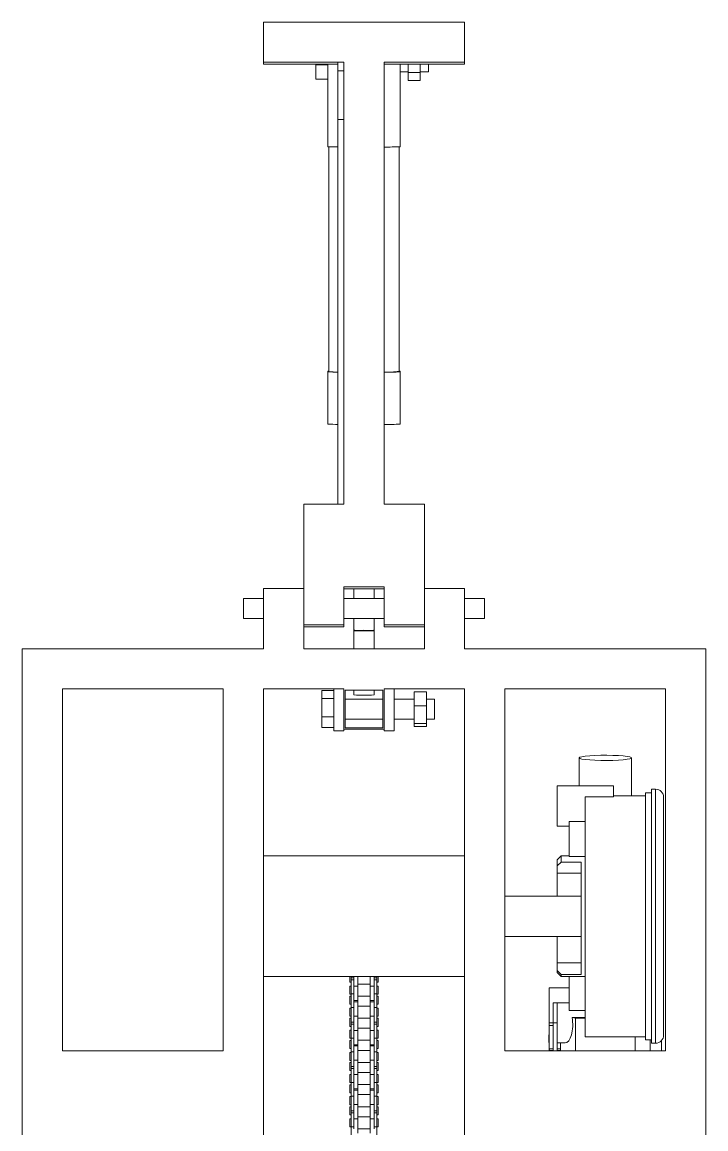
# Model space of a CAD drawing. Header units: millimetres. Extents: x 0 to 1189, y 0 to 841.
# Drawn here: x 545.7 to 579.7, y 484.6 to 539.7 of the extents above; entities that cross this region are included whole.
import ezdxf

# ---------------------------------------------------------------- set-up
doc = ezdxf.new("R2010")
doc.units = ezdxf.units.MM

msp = doc.modelspace()

# ---------------------------------------------------------------- linework, layer by layer
at = {"color": 7, "linetype": 'Continuous', "lineweight": 15}
for p, q in [((567.656, 539.66), (557.656, 539.66)), ((557.656, 539.66), (557.656, 537.662)), ((567.656, 539.66), (567.656, 537.662)), ((561.656, 537.662), (557.656, 537.662)), ((557.656, 537.565), (557.656, 537.662)), ((561.356, 537.662), (561.656, 537.662)), ((561.356, 537.243), (561.356, 537.662)), ((561.656, 537.243), (561.656, 537.662)), ((567.656, 537.662), (563.656, 537.662)), ((563.656, 515.688), (563.656, 537.662)), ((567.656, 537.565), (567.656, 537.662)), ((561.356, 537.565), (557.656, 537.565)), ((560.256, 537.537), (560.256, 537.565)), ((560.256, 537.537), (560.856, 537.537)), ((560.256, 536.823), (560.256, 537.537)), ((560.856, 537.537), (560.856, 537.565)), ((560.856, 537.483), (560.856, 537.537)), ((560.856, 533.467), (560.856, 537.483)), ((561.356, 537.243), (561.656, 537.243)), ((561.356, 534.827), (561.356, 537.243)), ((561.656, 534.827), (561.656, 537.243)), ((567.656, 537.565), (563.656, 537.565)), ((564.456, 533.467), (564.456, 537.565)), ((564.456, 537.187), (564.856, 537.187)), ((564.856, 537.565), (564.856, 537.161)), ((564.856, 537.161), (565.456, 537.161)), ((564.856, 537.161), (564.856, 536.766)), ((565.456, 537.565), (565.456, 537.161)), ((565.456, 537.187), (565.856, 537.187)), ((565.456, 537.161), (565.456, 536.766)), ((565.856, 537.565), (565.856, 537.228)), ((565.856, 537.228), (565.856, 537.187)), ((560.256, 536.823), (560.856, 536.823)), ((564.856, 536.766), (565.456, 536.766)), ((561.356, 534.827), (561.656, 534.827)), ((561.356, 515.688), (561.356, 534.827)), ((561.656, 515.688), (561.656, 534.827)), ((560.906, 533.465), (560.906, 522.291)), ((564.406, 522.291), (564.406, 533.465)), ((560.856, 522.312), (560.906, 522.315)), ((560.856, 522.312), (560.856, 522.27)), ((560.856, 519.671), (560.856, 522.27)), ((564.406, 522.315), (564.456, 522.312)), ((564.456, 522.312), (564.456, 522.27)), ((564.456, 519.671), (564.456, 522.27)), ((561.656, 515.688), (559.656, 515.688)), ((559.656, 511.504), (559.656, 515.688)), ((561.356, 515.688), (561.656, 515.688)), ((563.656, 515.688), (565.656, 515.688)), ((565.656, 511.504), (565.656, 515.688)), ((557.656, 508.504), (557.656, 511.504)), ((559.656, 511.504), (557.656, 511.504)), ((559.656, 510.528), (559.656, 511.504)), ((563.656, 511.582), (561.656, 511.582)), ((561.656, 509.695), (561.656, 511.582)), ((563.656, 511.485), (561.656, 511.485)), ((562.156, 511.485), (562.156, 511.004)), ((563.156, 511.004), (563.156, 511.485)), ((563.656, 509.695), (563.656, 511.582)), ((565.656, 510.528), (565.656, 511.504)), ((565.656, 511.504), (567.656, 511.504)), ((567.656, 508.504), (567.656, 511.504)), ((557.656, 511.004), (556.656, 511.004)), ((556.656, 510.528), (556.656, 511.004)), ((563.656, 511.004), (561.656, 511.004)), ((568.656, 511.004), (567.656, 511.004)), ((568.656, 510.528), (568.656, 511.004)), ((556.656, 510.004), (556.656, 510.528)), ((559.656, 509.695), (559.656, 510.528)), ((565.656, 509.695), (565.656, 510.528)), ((568.656, 510.004), (568.656, 510.528)), ((556.656, 510.004), (557.656, 510.004)), ((559.656, 509.693), (559.656, 509.695)), ((561.656, 509.695), (559.656, 509.695)), ((559.656, 508.504), (559.656, 509.693)), ((561.656, 509.598), (559.656, 509.598)), ((561.656, 510.004), (563.656, 510.004)), ((561.656, 509.598), (561.656, 509.695)), ((562.156, 510.004), (562.156, 508.504)), ((563.156, 508.504), (563.156, 510.004)), ((563.656, 509.695), (565.656, 509.695)), ((563.656, 509.598), (563.656, 509.695)), ((563.656, 509.598), (565.656, 509.598)), ((565.656, 509.693), (565.656, 509.695)), ((565.656, 508.504), (565.656, 509.693)), ((567.656, 510.004), (568.656, 510.004)), ((545.656, 508.504), (545.656, 472.064)), ((545.656, 508.504), (557.656, 508.504)), ((559.656, 508.504), (565.656, 508.504)), ((567.656, 508.504), (579.656, 508.504)), ((579.656, 508.504), (579.656, 472.064)), ((547.656, 506.504), (547.656, 488.504)), ((547.656, 506.504), (555.656, 506.504)), ((555.656, 488.504), (555.656, 506.504)), ((557.656, 506.504), (561.656, 506.504)), ((557.656, 436.932), (557.656, 506.504)), ((560.556, 506.424), (561.156, 506.424)), ((560.556, 506.033), (560.556, 506.424)), ((561.156, 506.504), (561.156, 504.418)), ((561.656, 504.504), (561.656, 506.504)), ((561.716, 506.444), (563.596, 506.444)), ((561.716, 504.564), (561.716, 506.444)), ((562.156, 506.444), (562.156, 506.209)), ((563.156, 506.209), (563.156, 506.444)), ((563.596, 506.444), (563.596, 504.564)), ((563.656, 506.504), (567.656, 506.504)), ((563.656, 506.504), (563.656, 504.504)), ((564.156, 504.418), (564.156, 506.504)), ((565.156, 506.369), (565.756, 506.369)), ((565.156, 506.369), (565.156, 505.657)), ((565.756, 506.369), (565.756, 505.657)), ((567.656, 436.932), (567.656, 506.504)), ((569.656, 506.504), (577.656, 506.504)), ((569.656, 488.504), (569.656, 506.504)), ((577.656, 506.504), (577.656, 488.504)), ((560.556, 506.033), (561.156, 506.033)), ((560.556, 505.113), (560.556, 506.033)), ((563.596, 506.004), (561.716, 506.004)), ((565.156, 506.004), (564.156, 506.004)), ((566.156, 506.004), (565.756, 506.004)), ((566.156, 506.004), (566.156, 505.313)), ((565.156, 505.657), (565.756, 505.657)), ((565.156, 505.657), (565.156, 504.791)), ((565.756, 505.657), (565.756, 504.791)), ((566.156, 505.313), (566.156, 505.004)), ((560.556, 505.113), (561.156, 505.113)), ((560.556, 504.584), (560.556, 505.113)), ((561.716, 505.004), (563.596, 505.004)), ((564.156, 505.004), (565.156, 505.004)), ((565.156, 504.791), (565.756, 504.791)), ((565.156, 504.791), (565.156, 504.639)), ((565.156, 504.639), (565.756, 504.639)), ((565.756, 505.004), (566.156, 505.004)), ((565.756, 504.791), (565.756, 504.639)), ((560.556, 504.584), (561.156, 504.584)), ((561.156, 504.418), (561.656, 504.418)), ((561.656, 504.418), (561.656, 504.504)), ((563.656, 504.504), (561.656, 504.504)), ((563.596, 504.564), (561.716, 504.564)), ((563.656, 504.504), (563.656, 504.418)), ((563.656, 504.418), (564.156, 504.418)), ((573.356, 503.077), (573.356, 501.684)), ((575.956, 501.198), (575.956, 503.077)), ((575.056, 501.684), (572.256, 501.684)), ((572.256, 499.684), (572.256, 501.684)), ((575.056, 501.143), (575.056, 501.684)), ((576.956, 501.346), (576.656, 501.346)), ((576.656, 501.346), (576.656, 489.064)), ((577.156, 501.519), (576.956, 501.519)), ((576.956, 501.519), (576.956, 488.891)), ((573.656, 501.143), (573.656, 489.207)), ((573.656, 501.143), (575.056, 501.143)), ((575.056, 501.198), (576.656, 501.198)), ((577.556, 501.119), (577.556, 494.619)), ((572.256, 499.684), (572.856, 499.684)), ((573.656, 499.922), (572.856, 499.922)), ((572.856, 498.172), (572.856, 499.922)), ((557.656, 498.205), (567.656, 498.205)), ((572.456, 498.205), (572.256, 498.005)), ((572.856, 498.205), (572.456, 498.205)), ((572.456, 498.205), (572.456, 497.887)), ((572.856, 498.172), (573.656, 498.172)), ((572.256, 497.708), (572.256, 498.005)), ((572.456, 497.887), (572.256, 497.708)), ((572.256, 497.708), (572.256, 497.351)), ((573.456, 497.887), (572.456, 497.887)), ((573.456, 492.31), (573.456, 497.887)), ((572.256, 497.351), (572.256, 496.208)), ((573.456, 497.351), (572.256, 497.351)), ((573.456, 496.208), (569.656, 496.208)), ((569.656, 494.202), (573.456, 494.202)), ((572.256, 494.202), (572.256, 492.889)), ((577.556, 494.619), (577.556, 489.291)), ((573.456, 492.889), (572.256, 492.889)), ((572.256, 492.889), (572.256, 492.503)), ((567.656, 492.205), (557.656, 492.205)), ((561.956, 491.928), (561.956, 492.205)), ((562.016, 492.134), (562.016, 492.205)), ((562.016, 492.134), (562.156, 492.134)), ((562.016, 492.134), (562.016, 492.034)), ((562.156, 492.034), (562.016, 492.034)), ((562.016, 491.338), (562.016, 492.034)), ((562.156, 491.728), (562.156, 492.205)), ((562.356, 491.728), (562.356, 492.205)), ((562.956, 491.728), (562.956, 492.205)), ((563.156, 491.728), (563.156, 492.205)), ((563.156, 492.134), (563.296, 492.134)), ((563.296, 492.034), (563.156, 492.034)), ((563.296, 492.134), (563.296, 492.205)), ((563.296, 492.134), (563.296, 492.034)), ((563.296, 491.338), (563.296, 492.034)), ((563.356, 491.928), (563.356, 492.205)), ((572.256, 492.503), (572.456, 492.31)), ((572.256, 492.405), (572.256, 492.503)), ((572.256, 492.405), (572.456, 492.205)), ((573.456, 492.31), (572.456, 492.31)), ((572.456, 492.31), (572.456, 492.205)), ((572.456, 492.205), (573.656, 492.205)), ((572.856, 490.524), (572.856, 492.205)), ((561.956, 491.928), (562.016, 491.928)), ((562.016, 491.734), (561.956, 491.734)), ((561.956, 491.734), (561.956, 491.334)), ((562.156, 491.228), (562.156, 491.728)), ((562.156, 491.728), (562.356, 491.728)), ((562.956, 491.834), (562.356, 491.834)), ((562.356, 491.014), (562.356, 491.728)), ((563.156, 491.728), (562.956, 491.728)), ((562.956, 491.014), (562.956, 491.728)), ((563.156, 491.228), (563.156, 491.728)), ((563.296, 491.928), (563.356, 491.928)), ((563.356, 491.734), (563.296, 491.734)), ((563.356, 491.734), (563.356, 491.334)), ((572.856, 491.636), (571.856, 491.636)), ((571.856, 489.905), (571.856, 491.636)), ((561.956, 491.334), (562.016, 491.334)), ((562.016, 491.228), (561.956, 491.228)), ((561.956, 490.828), (561.956, 491.228)), ((562.016, 491.338), (562.156, 491.338)), ((562.016, 490.661), (562.016, 491.338)), ((562.156, 490.741), (562.156, 491.228)), ((562.156, 491.014), (562.356, 491.014)), ((562.356, 490.954), (562.156, 490.954)), ((562.356, 491.234), (562.956, 491.234)), ((562.356, 491.014), (562.356, 490.954)), ((562.356, 490.239), (562.356, 490.954)), ((562.956, 491.014), (563.156, 491.014)), ((562.956, 491.014), (562.956, 490.954)), ((563.156, 490.954), (562.956, 490.954)), ((562.956, 490.239), (562.956, 490.954)), ((563.296, 491.338), (563.156, 491.338)), ((563.156, 490.741), (563.156, 491.228)), ((563.296, 490.661), (563.296, 491.338)), ((563.296, 491.334), (563.356, 491.334)), ((563.356, 491.228), (563.296, 491.228)), ((563.356, 490.828), (563.356, 491.228)), ((572.056, 490.904), (572.256, 490.904)), ((572.056, 489.904), (572.056, 490.904)), ((572.856, 490.904), (572.256, 490.904)), ((572.256, 490.904), (572.256, 489.904)), ((561.956, 490.828), (562.016, 490.828)), ((562.016, 490.634), (561.956, 490.634)), ((561.956, 490.634), (561.956, 490.234)), ((562.016, 489.934), (562.016, 490.661)), ((562.016, 490.661), (562.156, 490.661)), ((562.156, 490.239), (562.156, 490.741)), ((562.956, 490.734), (562.356, 490.734)), ((563.156, 490.239), (563.156, 490.741)), ((563.296, 490.661), (563.156, 490.661)), ((563.296, 490.828), (563.356, 490.828)), ((563.296, 489.934), (563.296, 490.661)), ((563.356, 490.634), (563.296, 490.634)), ((563.356, 490.634), (563.356, 490.234)), ((572.856, 490.524), (573.656, 490.524)), ((561.956, 490.234), (562.016, 490.234)), ((562.016, 490.128), (561.956, 490.128)), ((561.956, 489.728), (561.956, 490.128)), ((562.016, 489.934), (562.156, 489.934)), ((562.016, 489.934), (562.016, 489.834)), ((562.156, 489.834), (562.016, 489.834)), ((562.016, 489.138), (562.016, 489.834)), ((562.156, 490.239), (562.356, 490.239)), ((562.156, 489.528), (562.156, 490.239)), ((562.356, 489.528), (562.356, 490.239)), ((562.356, 490.134), (562.956, 490.134)), ((563.156, 490.239), (562.956, 490.239)), ((562.956, 489.528), (562.956, 490.239)), ((563.156, 489.528), (563.156, 490.239)), ((563.156, 489.934), (563.296, 489.934)), ((563.296, 489.834), (563.156, 489.834)), ((563.296, 490.234), (563.356, 490.234)), ((563.356, 490.128), (563.296, 490.128)), ((563.296, 489.934), (563.296, 489.834)), ((563.296, 489.138), (563.296, 489.834)), ((563.356, 489.728), (563.356, 490.128)), ((572.056, 489.905), (571.856, 489.905)), ((571.856, 489.773), (571.856, 489.905)), ((572.056, 489.773), (571.856, 489.773)), ((571.856, 488.618), (571.856, 489.773)), ((572.256, 489.904), (572.056, 489.904)), ((572.056, 489.904), (572.056, 488.504)), ((572.256, 489.904), (572.256, 488.504)), ((573.005, 490.174), (573.171, 490.136)), ((573.005, 490.174), (573.656, 490.174)), ((573.171, 490.136), (573.656, 490.136)), ((573.171, 490.136), (573.171, 488.504)), ((561.956, 489.728), (562.016, 489.728)), ((562.016, 489.534), (561.956, 489.534)), ((561.956, 489.534), (561.956, 489.134)), ((562.156, 489.028), (562.156, 489.528)), ((562.156, 489.528), (562.356, 489.528)), ((562.956, 489.634), (562.356, 489.634)), ((562.356, 488.814), (562.356, 489.528)), ((563.156, 489.528), (562.956, 489.528)), ((562.956, 488.814), (562.956, 489.528)), ((563.156, 489.028), (563.156, 489.528)), ((563.296, 489.728), (563.356, 489.728)), ((563.356, 489.534), (563.296, 489.534)), ((563.356, 489.534), (563.356, 489.134)), ((571.855, 489.304), (571.855, 489.105)), ((571.855, 489.304), (571.856, 488.927)), ((571.856, 489.304), (571.855, 489.304)), ((561.956, 489.134), (562.016, 489.134)), ((562.016, 489.028), (561.956, 489.028)), ((561.956, 488.628), (561.956, 489.028)), ((562.016, 489.138), (562.156, 489.138)), ((562.016, 488.461), (562.016, 489.138)), ((562.156, 488.541), (562.156, 489.028)), ((562.156, 488.814), (562.356, 488.814)), ((562.356, 488.754), (562.156, 488.754)), ((562.356, 489.034), (562.956, 489.034)), ((562.356, 488.814), (562.356, 488.754)), ((562.356, 488.039), (562.356, 488.754)), ((562.956, 488.814), (563.156, 488.814)), ((562.956, 488.814), (562.956, 488.754)), ((563.156, 488.754), (562.956, 488.754)), ((562.956, 488.039), (562.956, 488.754)), ((563.296, 489.138), (563.156, 489.138)), ((563.156, 488.541), (563.156, 489.028)), ((563.296, 488.461), (563.296, 489.138)), ((563.296, 489.134), (563.356, 489.134)), ((563.356, 489.028), (563.296, 489.028)), ((563.356, 488.628), (563.356, 489.028)), ((571.855, 489.105), (571.856, 488.728)), ((572.256, 488.904), (572.652, 488.904)), ((572.423, 488.904), (572.423, 488.519)), ((576.14, 489.207), (573.656, 489.207)), ((576.14, 489.207), (576.14, 488.504)), ((576.207, 489.205), (576.656, 489.205)), ((576.656, 489.064), (576.956, 489.064)), ((576.888, 489.064), (576.888, 488.519)), ((576.956, 488.891), (577.156, 488.891)), ((577.456, 489.026), (577.456, 488.519)), ((577.456, 489.026), (577.456, 488.728)), ((577.456, 489.026), (577.456, 488.927)), ((547.656, 488.504), (555.656, 488.504)), ((561.956, 488.628), (562.016, 488.628)), ((562.016, 488.434), (561.956, 488.434)), ((561.956, 488.434), (561.956, 488.034)), ((562.016, 488.461), (562.156, 488.461)), ((562.016, 487.734), (562.016, 488.461)), ((562.156, 488.039), (562.156, 488.541)), ((562.956, 488.534), (562.356, 488.534)), ((563.156, 488.039), (563.156, 488.541)), ((563.296, 488.461), (563.156, 488.461)), ((563.296, 488.628), (563.356, 488.628)), ((563.296, 487.734), (563.296, 488.461)), ((563.356, 488.434), (563.296, 488.434)), ((563.356, 488.434), (563.356, 488.034)), ((577.656, 488.504), (569.656, 488.504)), ((571.856, 488.551), (571.856, 488.618)), ((572.056, 488.618), (571.856, 488.618)), ((571.856, 488.618), (571.856, 488.504)), ((571.856, 488.618), (571.856, 488.618)), ((571.856, 488.504), (571.856, 488.618)), ((572.423, 488.618), (572.256, 488.618)), ((572.326, 488.531), (572.256, 488.531)), ((572.423, 488.519), (572.488, 488.504)), ((576.823, 488.504), (576.888, 488.519)), ((576.888, 488.519), (577.456, 488.519)), ((577.456, 488.519), (577.456, 488.504)), ((577.456, 488.519), (577.456, 488.504)), ((561.956, 488.034), (562.016, 488.034)), ((562.016, 487.928), (561.956, 487.928)), ((561.956, 487.928), (561.956, 487.528)), ((562.016, 487.734), (562.156, 487.734)), ((562.016, 487.734), (562.016, 487.634)), ((562.156, 487.634), (562.016, 487.634)), ((562.016, 486.938), (562.016, 487.634)), ((562.156, 488.039), (562.356, 488.039)), ((562.156, 487.328), (562.156, 488.039)), ((562.356, 487.328), (562.356, 488.039)), ((562.356, 487.934), (562.956, 487.934)), ((563.156, 488.039), (562.956, 488.039)), ((562.956, 487.328), (562.956, 488.039)), ((563.156, 487.328), (563.156, 488.039)), ((563.156, 487.734), (563.296, 487.734)), ((563.296, 487.634), (563.156, 487.634)), ((563.296, 488.034), (563.356, 488.034)), ((563.356, 487.928), (563.296, 487.928)), ((563.296, 487.734), (563.296, 487.634)), ((563.296, 486.938), (563.296, 487.634)), ((563.356, 487.928), (563.356, 487.528)), ((561.956, 487.528), (562.016, 487.528)), ((562.016, 487.334), (561.956, 487.334)), ((561.956, 487.334), (561.956, 486.934)), ((562.156, 487.328), (562.356, 487.328)), ((562.156, 486.828), (562.156, 487.328)), ((562.956, 487.434), (562.356, 487.434)), ((562.356, 486.614), (562.356, 487.328)), ((563.156, 487.328), (562.956, 487.328)), ((562.956, 486.614), (562.956, 487.328)), ((563.156, 486.828), (563.156, 487.328)), ((563.296, 487.528), (563.356, 487.528)), ((563.356, 487.334), (563.296, 487.334)), ((563.356, 487.334), (563.356, 486.934)), ((561.956, 486.934), (562.016, 486.934)), ((562.016, 486.828), (561.956, 486.828)), ((561.956, 486.828), (561.956, 486.428)), ((562.016, 486.938), (562.156, 486.938)), ((562.016, 486.261), (562.016, 486.938)), ((562.156, 486.341), (562.156, 486.828)), ((562.156, 486.614), (562.356, 486.614)), ((562.356, 486.554), (562.156, 486.554)), ((562.356, 486.834), (562.956, 486.834)), ((562.356, 486.614), (562.356, 486.554)), ((562.356, 485.839), (562.356, 486.554)), ((562.956, 486.614), (563.156, 486.614)), ((562.956, 486.614), (562.956, 486.554)), ((563.156, 486.554), (562.956, 486.554)), ((562.956, 485.839), (562.956, 486.554)), ((563.296, 486.938), (563.156, 486.938)), ((563.156, 486.341), (563.156, 486.828)), ((563.296, 486.261), (563.296, 486.938)), ((563.296, 486.934), (563.356, 486.934)), ((563.356, 486.828), (563.296, 486.828)), ((563.356, 486.828), (563.356, 486.428)), ((561.956, 486.428), (562.016, 486.428)), ((562.016, 486.234), (561.956, 486.234)), ((561.956, 486.234), (561.956, 485.834)), ((562.016, 486.261), (562.156, 486.261)), ((562.016, 485.534), (562.016, 486.261)), ((562.156, 485.839), (562.156, 486.341)), ((562.956, 486.334), (562.356, 486.334)), ((563.156, 485.839), (563.156, 486.341)), ((563.296, 486.261), (563.156, 486.261)), ((563.296, 486.428), (563.356, 486.428)), ((563.296, 485.534), (563.296, 486.261)), ((563.356, 486.234), (563.296, 486.234)), ((563.356, 486.234), (563.356, 485.834)), ((561.956, 485.834), (562.016, 485.834)), ((562.016, 485.728), (561.956, 485.728)), ((561.956, 485.728), (561.956, 485.328)), ((562.016, 485.534), (562.156, 485.534)), ((562.016, 485.534), (562.016, 485.434)), ((562.156, 485.434), (562.016, 485.434)), ((562.016, 484.738), (562.016, 485.434)), ((562.156, 485.839), (562.356, 485.839)), ((562.156, 485.128), (562.156, 485.839)), ((562.356, 485.128), (562.356, 485.839)), ((562.356, 485.734), (562.956, 485.734)), ((563.156, 485.839), (562.956, 485.839)), ((562.956, 485.128), (562.956, 485.839)), ((563.156, 485.128), (563.156, 485.839)), ((563.156, 485.534), (563.296, 485.534)), ((563.296, 485.434), (563.156, 485.434)), ((563.296, 485.834), (563.356, 485.834)), ((563.356, 485.728), (563.296, 485.728)), ((563.296, 485.534), (563.296, 485.434)), ((563.296, 484.738), (563.296, 485.434)), ((563.356, 485.728), (563.356, 485.328)), ((561.956, 485.328), (562.016, 485.328)), ((562.016, 485.134), (561.956, 485.134)), ((561.956, 485.134), (561.956, 484.734)), ((562.156, 484.628), (562.156, 485.128)), ((562.156, 485.128), (562.356, 485.128)), ((562.956, 485.234), (562.356, 485.234)), ((562.356, 484.414), (562.356, 485.128)), ((563.156, 485.128), (562.956, 485.128)), ((562.956, 484.414), (562.956, 485.128)), ((563.156, 484.628), (563.156, 485.128)), ((563.296, 485.328), (563.356, 485.328)), ((563.356, 485.134), (563.296, 485.134)), ((563.356, 485.134), (563.356, 484.734)), ((561.956, 484.734), (562.016, 484.734)), ((562.016, 484.738), (562.156, 484.738)), ((562.016, 484.061), (562.016, 484.738)), ((562.356, 484.634), (562.956, 484.634)), ((563.296, 484.738), (563.156, 484.738)), ((563.296, 484.061), (563.296, 484.738)), ((563.296, 484.734), (563.356, 484.734))]:
    msp.add_line(p, q, dxfattribs=at)
at = {"color": 8, "linetype": 'Continuous', "lineweight": 15}
for p, q in [((577.156, 488.891), (577.156, 501.519)), ((571.856, 488.504), (571.856, 488.551)), ((572.326, 488.504), (572.326, 488.531)), ((576.985, 488.519), (576.985, 488.504)), ((577.255, 488.504), (577.255, 488.519)), ((577.455, 488.519), (577.455, 488.504))]:
    msp.add_line(p, q, dxfattribs=at)
at = {"color": 7, "linetype": 'Continuous', "flags": 128}
msp.add_lwpolyline([(562.984, 509.417), (563.103, 509.413), (563.155, 509.409), (563.13, 509.404), (563.033, 509.4), (562.878, 509.397), (562.69, 509.396), (562.496, 509.397), (562.327, 509.399), (562.208, 509.403), (562.157, 509.407), (562.182, 509.412), (562.279, 509.416), (562.433, 509.419), (562.621, 509.42), (562.815, 509.419), (562.984, 509.417)], dxfattribs=at)
at = {"color": 7, "linetype": 'Continuous', "lineweight": 15, "flags": 128}
msp.add_lwpolyline([(573.356, 503.077), (573.391, 503.047), (573.494, 503.019), (573.66, 502.994), (573.879, 502.974), (574.141, 502.959), (574.43, 502.95), (574.731, 502.948), (575.029, 502.954), (575.306, 502.965), (575.548, 502.983), (575.742, 503.006), (575.877, 503.033), (575.947, 503.062), (575.947, 503.092), (575.877, 503.121), (575.742, 503.148), (575.548, 503.171), (575.306, 503.189), (575.029, 503.2), (574.731, 503.206), (574.43, 503.204), (574.141, 503.195), (573.879, 503.18), (573.66, 503.16), (573.494, 503.135), (573.391, 503.107), (573.356, 503.077)], dxfattribs=at)
at = {"color": 7, "linetype": 'Continuous', "lineweight": 15}
for centre, radius, start, end in [((561.67, 551.512), 18.063, 267.4163, 269.0031), ((563.382, 559.429), 25.984, 270.6037, 272.3684), ((561.674, 540.441), 18.19, 267.4218, 268.9976), ((561.308, 525.108), 2.845, 261.8627, 270.9522), ((563.734, 528.705), 6.449, 269.3074, 275.9818), ((563.383, 548.217), 25.969, 270.6024, 272.3681), ((561.673, 537.804), 18.151, 267.4188, 268.9979), ((563.382, 545.633), 25.984, 270.6037, 272.3684), ((562.656, 513.448), 7.256, 266.0486, 273.9514), ((577.156, 501.119), 0.4, 0, 90), ((577.156, 489.291), 0.4, 270, 0), ((572.006, 489.05), 0.522, 253.2392, 275.4392), ((572.329, 486.748), 1.783, 86.9616, 90.0942)]:
    msp.add_arc(centre, radius, start, end, dxfattribs=at)
for centre, major_axis, start_param, end_param in [((572.61, 489.904), (-0.051, 1), 3.119966, 4.964762), ((576.46, 495.205), (0.308, 5.999), 3.136695, 3.16322)]:
    msp.add_ellipse(centre, major_axis=major_axis, ratio=0.421944, start_param=start_param, end_param=end_param, dxfattribs=at)

doc.saveas('drawing.dxf')
